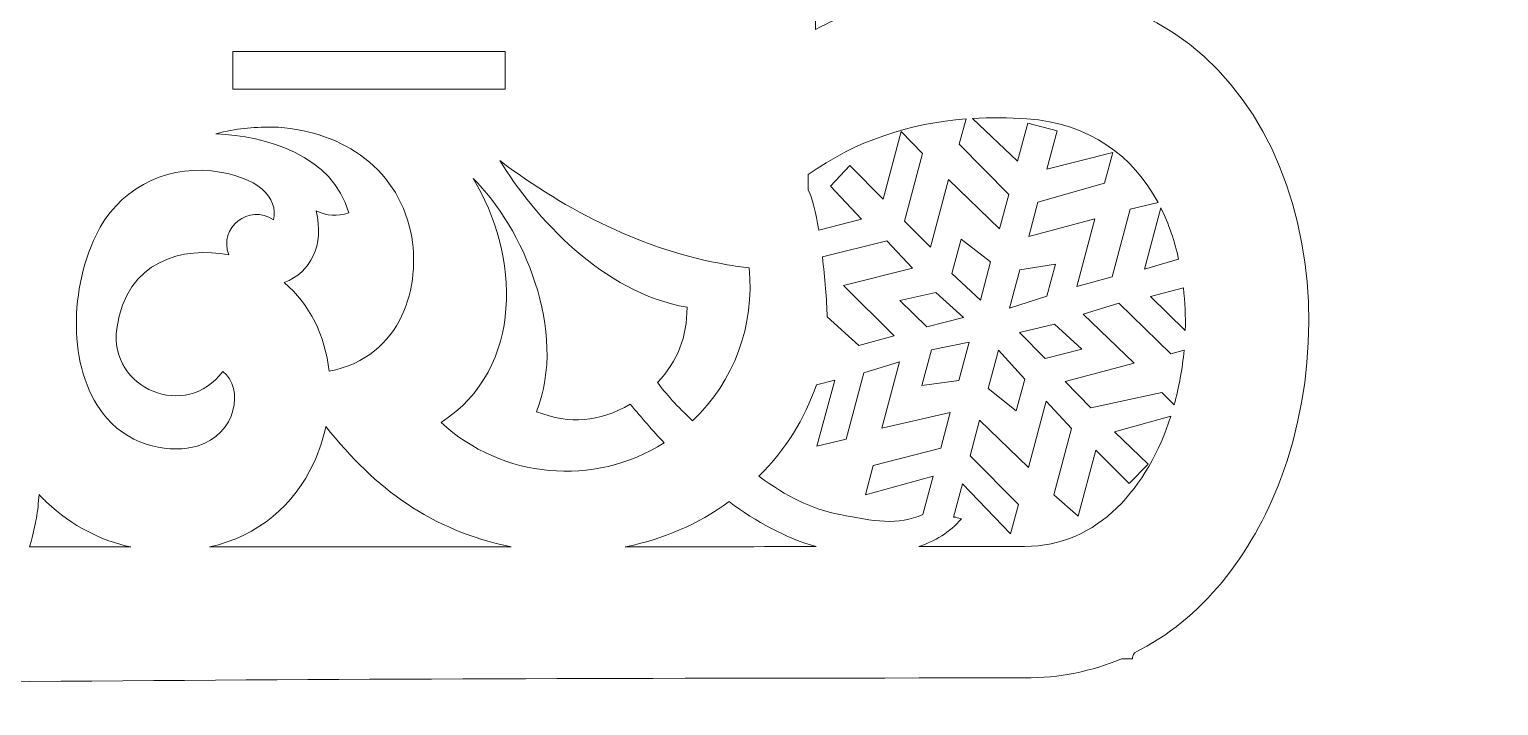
# Model space of a CAD drawing. Header units: centimetres. Extents: x -26.8 to 35.6, y -16.5 to 21.6.
# Drawn here: x 23.96 to 35.62, y 2.62 to 7.98 of the extents above; entities that cross this region are included whole.
import ezdxf

# ---------------------------------------------------------------- set-up
doc = ezdxf.new("R2010")
doc.units = ezdxf.units.CM
doc.header["$MEASUREMENT"] = 0
doc.layers.add('layer 1', color=7, linetype='Continuous')

msp = doc.modelspace()

# ---------------------------------------------------------------- linework, layer by layer
at = {"layer": 'layer 1', "color": 142, "lineweight": 9}
for points, knots in [([(5.82436, 14.31956), (5.82436, 14.31956), (5.82436, 13.88769), (5.82436, 13.88769), (5.82436, 13.88769), (5.13313, 13.22978), (4.73236, 12.57022), (4.5652, 11.86502), (4.5652, 11.86502), (4.33256, 10.88351), (4.56167, 9.87197), (5.09755, 8.69854), (5.09755, 8.69854), (5.15764, 8.56697), (5.20183, 8.44521), (5.23207, 8.33299), (5.23207, 8.33299), (5.23207, 8.33299), (5.0782, 8.13254), (5.0782, 8.13254), (5.0782, 8.13254), (5.0782, 8.13254), (4.90085, 8.10596), (4.90085, 8.10596), (4.90085, 8.10596), (4.90085, 8.10596), (5.06419, 8.32686), (5.06419, 8.32686), (5.06419, 8.32686), (5.06419, 8.32686), (4.99344, 8.38381), (4.99344, 8.38381), (4.99344, 8.38381), (4.99344, 8.38381), (4.77315, 8.09216), (4.77315, 8.09216), (4.77315, 8.09216), (4.74526, 8.15931), (4.73385, 8.1992), (4.64648, 8.25539), (4.64648, 8.25539), (4.64648, 8.25539), (4.98118, 8.39441), (4.98118, 8.39441), (4.98118, 8.39441), (4.98118, 8.39441), (4.94782, 8.47475), (4.94782, 8.47475), (4.94782, 8.47475), (4.94782, 8.47475), (4.6954, 8.37383), (4.6954, 8.37383), (4.6954, 8.37383), (4.6954, 8.37383), (4.76584, 8.54436), (4.76584, 8.54436), (4.76584, 8.54436), (4.76584, 8.54436), (5.02021, 8.65002), (5.02021, 8.65002), (5.02021, 8.65002), (5.02021, 8.65002), (4.98016, 8.72757), (4.98016, 8.72757), (4.98016, 8.72757), (4.98016, 8.72757), (4.81476, 8.66279), (4.81476, 8.66279), (4.81476, 8.66279), (4.81476, 8.66279), (4.86955, 8.79544), (4.86955, 8.79544), (4.86955, 8.79544), (4.86955, 8.79544), (4.78902, 8.8287), (4.78902, 8.8287), (4.78902, 8.8287), (4.78902, 8.8287), (4.73422, 8.69606), (4.73422, 8.69606), (4.73422, 8.69606), (4.73422, 8.69606), (4.66276, 8.85867), (4.66276, 8.85867), (4.66276, 8.85867), (4.66276, 8.85867), (4.57965, 8.832), (4.57965, 8.832), (4.57965, 8.832), (4.57965, 8.832), (4.68531, 8.57763), (4.68531, 8.57763), (4.68531, 8.57763), (4.68531, 8.57763), (4.61487, 8.40709), (4.61487, 8.40709), (4.61487, 8.40709), (4.61487, 8.40709), (4.50725, 8.65672), (4.50725, 8.65672), (4.50725, 8.65672), (4.50725, 8.65672), (4.42693, 8.62336), (4.42693, 8.62336), (4.42693, 8.62336), (4.42693, 8.62336), (4.56595, 8.28866), (4.56595, 8.28866), (4.56595, 8.28866), (4.56595, 8.28866), (4.54978, 8.28979), (4.54978, 8.28979), (4.54978, 8.28979), (4.48586, 8.3051), (4.42294, 8.29597), (4.36101, 8.26239), (4.36101, 8.26239), (4.36101, 8.26239), (4.40602, 8.62645), (4.40602, 8.62645), (4.40602, 8.62645), (4.40602, 8.62645), (4.3157, 8.63603), (4.3157, 8.63603), (4.3157, 8.63603), (4.3157, 8.63603), (4.28026, 8.36229), (4.28026, 8.36229), (4.28026, 8.36229), (4.28026, 8.36229), (4.16864, 8.50823), (4.16864, 8.50823), (4.16864, 8.50823), (4.16864, 8.50823), (4.20881, 8.78), (4.20881, 8.78), (4.20881, 8.78), (4.20881, 8.78), (4.12044, 8.79431), (4.12044, 8.79431), (4.12044, 8.79431), (4.12044, 8.79431), (4.0946, 8.61089), (4.0946, 8.61089), (4.0946, 8.61089), (4.0946, 8.61089), (4.00356, 8.72614), (4.00356, 8.72614), (4.00356, 8.72614), (4.00356, 8.72614), (3.93631, 8.67074), (3.93631, 8.67074), (3.93631, 8.67074), (3.93631, 8.67074), (4.0226, 8.55746), (4.0226, 8.55746), (4.0226, 8.55746), (4.0226, 8.55746), (3.83919, 8.58329), (3.83919, 8.58329), (3.83919, 8.58329), (3.83919, 8.58329), (3.83435, 8.49103), (3.83435, 8.49103), (3.83435, 8.49103), (3.83435, 8.49103), (4.09665, 8.45478), (4.09665, 8.45478), (4.09665, 8.45478), (4.09665, 8.45478), (4.21498, 8.31162), (4.21498, 8.31162), (4.21498, 8.31162), (4.21498, 8.31162), (3.9393, 8.34232), (3.9393, 8.34232), (3.9393, 8.34232), (3.9393, 8.34232), (3.93167, 8.25674), (3.93167, 8.25674), (3.93167, 8.25674), (3.93167, 8.25674), (4.28902, 8.20895), (4.28902, 8.20895), (4.28902, 8.20895), (4.27595, 8.17733), (4.24555, 8.17043), (4.23095, 8.12203), (4.23095, 8.12203), (4.23095, 8.12203), (4.21076, 8.01946), (4.21076, 8.01946), (4.21076, 8.01946), (4.21076, 8.01946), (3.92384, 8.23778), (3.92384, 8.23778), (3.92384, 8.23778), (3.92384, 8.23778), (3.8669, 8.16704), (3.8669, 8.16704), (3.8669, 8.16704), (3.8669, 8.16704), (4.08584, 7.99897), (4.08584, 7.99897), (4.08584, 7.99897), (4.08584, 7.99897), (3.89903, 7.97631), (3.89903, 7.97631), (3.89903, 7.97631), (3.89903, 7.97631), (3.68956, 8.14047), (3.68956, 8.14047), (3.68956, 8.14047), (3.68956, 8.14047), (3.62786, 8.07168), (3.62786, 8.07168), (3.62786, 8.07168), (3.62786, 8.07168), (3.7741, 7.95582), (3.7741, 7.95582), (3.7741, 7.95582), (3.7741, 7.95582), (3.63497, 7.9412), (3.63497, 7.9412), (3.63497, 7.9412), (3.63497, 7.9412), (3.64157, 7.84975), (3.64157, 7.84975), (3.64157, 7.84975), (3.64157, 7.84975), (3.78739, 7.86714), (3.78739, 7.86714), (3.78739, 7.86714), (3.78739, 7.86714), (3.67822, 7.7237), (3.67822, 7.7237), (3.67822, 7.7237), (3.67822, 7.7237), (3.75093, 7.67148), (3.75093, 7.67148), (3.75093, 7.67148), (3.75093, 7.67148), (3.9123, 7.88765), (3.9123, 7.88765), (3.9123, 7.88765), (3.9123, 7.88765), (4.09438, 7.91225), (4.09438, 7.91225), (4.09438, 7.91225), (4.09438, 7.91225), (3.92632, 7.69331), (3.92632, 7.69331), (3.92632, 7.69331), (3.92632, 7.69331), (3.99902, 7.6411), (3.99902, 7.6411), (3.99902, 7.6411), (3.99902, 7.6411), (4.22486, 7.91936), (4.22486, 7.91936), (4.22486, 7.91936), (4.24505, 7.85187), (4.28634, 7.79969), (4.34875, 7.76282), (4.34875, 7.76282), (4.34875, 7.76282), (4.01405, 7.6238), (4.01405, 7.6238), (4.01405, 7.6238), (4.01405, 7.6238), (4.04938, 7.54821), (4.04938, 7.54821), (4.04938, 7.54821), (4.04938, 7.54821), (4.30179, 7.64913), (4.30179, 7.64913), (4.30179, 7.64913), (4.30179, 7.64913), (4.23134, 7.47858), (4.23134, 7.47858), (4.23134, 7.47858), (4.23134, 7.47858), (3.97763, 7.3745), (3.97763, 7.3745), (3.97763, 7.3745), (3.97763, 7.3745), (4.01378, 7.29356), (4.01378, 7.29356), (4.01378, 7.29356), (3.94791, 7.32164), (3.88664, 7.35727), (3.83202, 7.40045), (3.83202, 7.40045), (3.64058, 7.55174), (3.53786, 7.83014), (3.64277, 8.24668), (3.64277, 8.24668), (3.85557, 9.09159), (3.59689, 9.93518), (3.02933, 10.55639), (3.02933, 10.55639), (2.51377, 11.12067), (1.72691, 11.5078), (0.95089, 11.40047), (0.95089, 11.40047), (-0.78963, 11.15975), (-1.51343, 9.7041), (-1.31086, 8.05599), (-1.31086, 8.05599), (-1.2751, 7.76505), (-1.21076, 7.46692), (-1.11919, 7.16749), (-1.11919, 7.16749), (-1.55272, 7.09121), (-1.95354, 6.82079), (-2.1128, 6.33701), (-2.1128, 6.33701), (-2.20124, 6.06653), (-2.16671, 5.69178), (-1.91977, 5.4475), (-1.91977, 5.4475), (-1.71544, 5.27281), (-1.46362, 5.25672), (-1.26615, 5.4475), (-1.26615, 5.4475), (-1.04669, 5.67416), (-1.22181, 6.06653), (-1.52695, 6.02801), (-1.52695, 6.02801), (-1.59499, 6.25871), (-1.44127, 6.37655), (-1.22382, 6.39768), (-1.22382, 6.39768), (-1.04047, 6.41326), (-0.81141, 6.28025), (-0.5665, 5.89886), (-0.5665, 5.89886), (-0.53441, 5.843), (-0.50143, 5.78811), (-0.46781, 5.73317), (-0.46781, 5.73317), (0.37262, 4.37589), (1.66028, 3.58021), (3.85907, 3.14219), (3.85907, 3.14219), (6.15333, 2.68514), (9.47817, 2.62076), (14.4249, 2.6948), (14.4249, 2.6948), (22.00594, 2.80827), (25.81171, 2.83987), (31.85826, 2.83987), (31.85826, 2.83987), (32.13789, 2.83987), (32.39395, 2.89393), (32.6251, 2.99144), (32.6251, 2.99144), (32.6251, 2.99144), (32.71276, 2.99125), (32.71276, 2.99125), (32.71276, 2.99125), (32.71276, 3.0032), (32.71818, 3.01925), (32.72842, 3.03879), (32.72842, 3.03879), (33.26618, 3.3044), (33.65869, 3.81195), (33.88721, 4.41379), (33.88721, 4.41379), (34.47818, 5.97018), (33.9281, 8.17564), (31.93615, 8.31119), (31.93615, 8.31119), (31.06125, 8.37071), (30.62312, 8.19698), (30.19936, 7.98092), (30.19936, 7.98092), (30.19936, 7.98092), (30.19936, 11.96709), (30.19936, 11.96709), (30.19936, 11.96709), (31.3102, 11.93309), (32.54254, 12.74022), (32.9737, 13.65288), (32.9737, 13.65288), (33.40127, 14.55799), (33.34499, 15.78688), (33.07351, 16.75729), (33.07351, 16.75729), (33.19216, 16.71983), (33.31665, 16.69967), (33.44329, 16.69537), (33.44329, 16.69537), (34.19335, 16.63958), (34.80886, 17.09899), (35.1259, 17.72434), (35.1259, 17.72434), (35.61753, 18.69401), (35.22183, 20.11361), (34.46296, 20.80239), (34.46296, 20.80239), (34.4241, 20.83682), (34.38475, 20.86844), (34.34477, 20.89817), (34.34477, 20.89817), (34.21442, 21.00731), (34.07203, 21.10247), (33.92029, 21.17615), (33.92029, 21.17615), (33.15637, 21.55262), (32.12421, 21.48962), (31.3093, 20.99606), (31.3093, 20.99606), (30.49458, 20.5028), (29.8993, 19.57763), (29.56012, 18.71745), (29.56012, 18.71745), (29.22151, 17.85832), (29.14333, 17.06148), (28.96252, 16.43978), (28.96252, 16.43978), (28.78101, 15.81673), (28.50193, 15.37011), (28.17905, 15.12515), (28.17905, 15.12515), (27.90915, 14.91531), (27.61159, 14.85185), (27.39183, 15.00936), (27.39183, 15.00936), (27.39183, 15.00936), (27.39189, 15.00947), (27.39189, 15.00947), (27.39189, 15.00947), (27.62199, 15.44092), (27.32778, 15.73067), (27.03606, 15.70124), (27.03606, 15.70124), (25.91515, 15.81788), (24.24345, 12.70521), (23.13857, 12.04954), (23.13857, 12.04954), (22.0245, 11.38841), (21.5716, 11.31984), (20.50174, 11.84222), (20.50174, 11.84222), (21.02758, 11.70882), (21.81121, 11.79207), (21.98074, 12.37049), (21.98074, 12.37049), (21.842, 12.41318), (21.70915, 12.42679), (21.56486, 12.41318), (21.56486, 12.41318), (21.82381, 12.67277), (21.93057, 13.04322), (21.79978, 13.37098), (21.79978, 13.37098), (21.70578, 13.60652), (21.58004, 13.65959), (21.4238, 13.71381), (21.4238, 13.71381), (20.85997, 13.90945), (20.67799, 13.05509), (21.28068, 13.04682), (21.28068, 13.04682), (21.29446, 12.82056), (21.13168, 12.62687), (20.88419, 12.5132), (20.88419, 12.5132), (20.5921, 12.37475), (20.18562, 12.35074), (19.70317, 12.47054), (19.70317, 12.47054), (19.22193, 12.59032), (18.66762, 12.85712), (17.96642, 12.95717), (17.96642, 12.95717), (17.35374, 13.04447), (16.62924, 13.00802), (16.01925, 12.73143), (16.01925, 12.73143), (16.01925, 12.73143), (16.01897, 12.73134), (16.01897, 12.73134), (16.01897, 12.73134), (15.40763, 12.53307), (14.13523, 11.8687), (13.26437, 12.0426), (13.26437, 12.0426), (12.23139, 12.25121), (11.00856, 12.95757), (10.34749, 14.38613), (10.34749, 14.38613), (10.76591, 13.80586), (11.60323, 13.21978), (12.20914, 13.64668), (12.20914, 13.64668), (12.10444, 13.80718), (11.98349, 13.93392), (11.83062, 14.04354), (11.83062, 14.04354), (12.28323, 14.07917), (12.66954, 14.3541), (12.78871, 14.78948), (12.78871, 14.78948), (12.87436, 15.10239), (12.79036, 15.26207), (12.6771, 15.44886), (12.6771, 15.44886), (12.26835, 16.123), (11.44096, 15.43411), (12.03013, 14.91194), (12.03013, 14.91194), (11.87226, 14.67664), (11.56462, 14.62409), (11.23394, 14.72288), (11.23394, 14.72288), (10.84041, 14.8352), (10.4206, 15.15814), (10.03476, 15.68796), (10.03476, 15.68796), (9.65008, 16.21673), (9.30466, 16.95308), (8.68771, 17.64995), (8.68771, 17.64995), (8.06986, 18.3476), (7.18372, 19.01), (6.23307, 19.1734), (6.23307, 19.1734), (5.28213, 19.337), (4.26832, 19.0037), (3.66148, 18.35021), (3.66148, 18.35021), (3.07911, 17.73014), (2.77163, 16.95671), (3.0361, 15.74415), (3.0361, 15.74415), (3.30057, 14.53158), (4.25179, 13.70413), (5.63974, 14.22388), (5.63974, 14.22388), (5.70358, 14.25171), (5.76532, 14.28361), (5.82436, 14.31956)], [0, 0, 0, 0, 0.00729927, 0.00729927, 0.00729927, 0.00729927, 0.01459854, 0.01459854, 0.01459854, 0.01459854, 0.02189781, 0.02189781, 0.02189781, 0.02189781, 0.02919708, 0.02919708, 0.02919708, 0.02919708, 0.03649635, 0.03649635, 0.03649635, 0.03649635, 0.04379562, 0.04379562, 0.04379562, 0.04379562, 0.05109489, 0.05109489, 0.05109489, 0.05109489, 0.05839416, 0.05839416, 0.05839416, 0.05839416, 0.06569343, 0.06569343, 0.06569343, 0.06569343, 0.0729927, 0.0729927, 0.0729927, 0.0729927, 0.08029197, 0.08029197, 0.08029197, 0.08029197, 0.08759124, 0.08759124, 0.08759124, 0.08759124, 0.09489051, 0.09489051, 0.09489051, 0.09489051, 0.10218978, 0.10218978, 0.10218978, 0.10218978, 0.10948905, 0.10948905, 0.10948905, 0.10948905, 0.11678832, 0.11678832, 0.11678832, 0.11678832, 0.12408759, 0.12408759, 0.12408759, 0.12408759, 0.13138686, 0.13138686, 0.13138686, 0.13138686, 0.13868613, 0.13868613, 0.13868613, 0.13868613, 0.1459854, 0.1459854, 0.1459854, 0.1459854, 0.15328467, 0.15328467, 0.15328467, 0.15328467, 0.16058394, 0.16058394, 0.16058394, 0.16058394, 0.16788321, 0.16788321, 0.16788321, 0.16788321, 0.17518248, 0.17518248, 0.17518248, 0.17518248, 0.18248175, 0.18248175, 0.18248175, 0.18248175, 0.18978102, 0.18978102, 0.18978102, 0.18978102, 0.19708029, 0.19708029, 0.19708029, 0.19708029, 0.20437956, 0.20437956, 0.20437956, 0.20437956, 0.21167883, 0.21167883, 0.21167883, 0.21167883, 0.2189781, 0.2189781, 0.2189781, 0.2189781, 0.22627737, 0.22627737, 0.22627737, 0.22627737, 0.23357664, 0.23357664, 0.23357664, 0.23357664, 0.24087591, 0.24087591, 0.24087591, 0.24087591, 0.24817518, 0.24817518, 0.24817518, 0.24817518, 0.25547445, 0.25547445, 0.25547445, 0.25547445, 0.26277372, 0.26277372, 0.26277372, 0.26277372, 0.27007299, 0.27007299, 0.27007299, 0.27007299, 0.27737226, 0.27737226, 0.27737226, 0.27737226, 0.28467153, 0.28467153, 0.28467153, 0.28467153, 0.2919708, 0.2919708, 0.2919708, 0.2919708, 0.29927007, 0.29927007, 0.29927007, 0.29927007, 0.30656934, 0.30656934, 0.30656934, 0.30656934, 0.31386861, 0.31386861, 0.31386861, 0.31386861, 0.32116788, 0.32116788, 0.32116788, 0.32116788, 0.32846715, 0.32846715, 0.32846715, 0.32846715, 0.33576642, 0.33576642, 0.33576642, 0.33576642, 0.34306569, 0.34306569, 0.34306569, 0.34306569, 0.35036496, 0.35036496, 0.35036496, 0.35036496, 0.35766423, 0.35766423, 0.35766423, 0.35766423, 0.3649635, 0.3649635, 0.3649635, 0.3649635, 0.37226277, 0.37226277, 0.37226277, 0.37226277, 0.37956204, 0.37956204, 0.37956204, 0.37956204, 0.38686131, 0.38686131, 0.38686131, 0.38686131, 0.39416058, 0.39416058, 0.39416058, 0.39416058, 0.40145985, 0.40145985, 0.40145985, 0.40145985, 0.40875912, 0.40875912, 0.40875912, 0.40875912, 0.41605839, 0.41605839, 0.41605839, 0.41605839, 0.42335766, 0.42335766, 0.42335766, 0.42335766, 0.43065693, 0.43065693, 0.43065693, 0.43065693, 0.4379562, 0.4379562, 0.4379562, 0.4379562, 0.44525547, 0.44525547, 0.44525547, 0.44525547, 0.45255474, 0.45255474, 0.45255474, 0.45255474, 0.45985401, 0.45985401, 0.45985401, 0.45985401, 0.46715328, 0.46715328, 0.46715328, 0.46715328, 0.47445255, 0.47445255, 0.47445255, 0.47445255, 0.48175182, 0.48175182, 0.48175182, 0.48175182, 0.48905109, 0.48905109, 0.48905109, 0.48905109, 0.49635036, 0.49635036, 0.49635036, 0.49635036, 0.50364964, 0.50364964, 0.50364964, 0.50364964, 0.51094891, 0.51094891, 0.51094891, 0.51094891, 0.51824818, 0.51824818, 0.51824818, 0.51824818, 0.52554745, 0.52554745, 0.52554745, 0.52554745, 0.53284672, 0.53284672, 0.53284672, 0.53284672, 0.54014599, 0.54014599, 0.54014599, 0.54014599, 0.54744526, 0.54744526, 0.54744526, 0.54744526, 0.55474453, 0.55474453, 0.55474453, 0.55474453, 0.5620438, 0.5620438, 0.5620438, 0.5620438, 0.56934307, 0.56934307, 0.56934307, 0.56934307, 0.57664234, 0.57664234, 0.57664234, 0.57664234, 0.58394161, 0.58394161, 0.58394161, 0.58394161, 0.59124088, 0.59124088, 0.59124088, 0.59124088, 0.59854015, 0.59854015, 0.59854015, 0.59854015, 0.60583942, 0.60583942, 0.60583942, 0.60583942, 0.61313869, 0.61313869, 0.61313869, 0.61313869, 0.62043796, 0.62043796, 0.62043796, 0.62043796, 0.62773723, 0.62773723, 0.62773723, 0.62773723, 0.6350365, 0.6350365, 0.6350365, 0.6350365, 0.64233577, 0.64233577, 0.64233577, 0.64233577, 0.64963504, 0.64963504, 0.64963504, 0.64963504, 0.65693431, 0.65693431, 0.65693431, 0.65693431, 0.66423358, 0.66423358, 0.66423358, 0.66423358, 0.67153285, 0.67153285, 0.67153285, 0.67153285, 0.67883212, 0.67883212, 0.67883212, 0.67883212, 0.68613139, 0.68613139, 0.68613139, 0.68613139, 0.69343066, 0.69343066, 0.69343066, 0.69343066, 0.70072993, 0.70072993, 0.70072993, 0.70072993, 0.7080292, 0.7080292, 0.7080292, 0.7080292, 0.71532847, 0.71532847, 0.71532847, 0.71532847, 0.72262774, 0.72262774, 0.72262774, 0.72262774, 0.72992701, 0.72992701, 0.72992701, 0.72992701, 0.73722628, 0.73722628, 0.73722628, 0.73722628, 0.74452555, 0.74452555, 0.74452555, 0.74452555, 0.75182482, 0.75182482, 0.75182482, 0.75182482, 0.75912409, 0.75912409, 0.75912409, 0.75912409, 0.76642336, 0.76642336, 0.76642336, 0.76642336, 0.77372263, 0.77372263, 0.77372263, 0.77372263, 0.7810219, 0.7810219, 0.7810219, 0.7810219, 0.78832117, 0.78832117, 0.78832117, 0.78832117, 0.79562044, 0.79562044, 0.79562044, 0.79562044, 0.80291971, 0.80291971, 0.80291971, 0.80291971, 0.81021898, 0.81021898, 0.81021898, 0.81021898, 0.81751825, 0.81751825, 0.81751825, 0.81751825, 0.82481752, 0.82481752, 0.82481752, 0.82481752, 0.83211679, 0.83211679, 0.83211679, 0.83211679, 0.83941606, 0.83941606, 0.83941606, 0.83941606, 0.84671533, 0.84671533, 0.84671533, 0.84671533, 0.8540146, 0.8540146, 0.8540146, 0.8540146, 0.86131387, 0.86131387, 0.86131387, 0.86131387, 0.86861314, 0.86861314, 0.86861314, 0.86861314, 0.87591241, 0.87591241, 0.87591241, 0.87591241, 0.88321168, 0.88321168, 0.88321168, 0.88321168, 0.89051095, 0.89051095, 0.89051095, 0.89051095, 0.89781022, 0.89781022, 0.89781022, 0.89781022, 0.90510949, 0.90510949, 0.90510949, 0.90510949, 0.91240876, 0.91240876, 0.91240876, 0.91240876, 0.91970803, 0.91970803, 0.91970803, 0.91970803, 0.9270073, 0.9270073, 0.9270073, 0.9270073, 0.93430657, 0.93430657, 0.93430657, 0.93430657, 0.94160584, 0.94160584, 0.94160584, 0.94160584, 0.94890511, 0.94890511, 0.94890511, 0.94890511, 0.95620438, 0.95620438, 0.95620438, 0.95620438, 0.96350365, 0.96350365, 0.96350365, 0.96350365, 0.97080292, 0.97080292, 0.97080292, 0.97080292, 0.97810219, 0.97810219, 0.97810219, 0.97810219, 0.98540146, 0.98540146, 0.98540146, 0.98540146, 1, 1, 1, 1]), ([(27.738, 7.80713), (27.738, 7.80713), (27.47332, 7.80713), (27.47332, 7.80713), (27.47332, 7.80713), (27.47332, 7.80713), (25.57663, 7.80713), (25.57663, 7.80713), (25.57663, 7.80713), (25.57663, 7.80713), (25.57663, 7.50713), (25.57663, 7.50713), (25.57663, 7.50713), (25.57663, 7.50713), (27.738, 7.50713), (27.738, 7.50713), (27.738, 7.50713), (27.738, 7.50713), (27.738, 7.80713), (27.738, 7.80713)], [0, 0, 0, 0, 0.16666667, 0.16666667, 0.16666667, 0.16666667, 0.33333333, 0.33333333, 0.33333333, 0.33333333, 0.5, 0.5, 0.5, 0.5, 0.66666667, 0.66666667, 0.66666667, 0.66666667, 1, 1, 1, 1]), ([(30.14238, 6.70811), (30.14238, 6.70811), (30.14238, 6.8303), (30.14238, 6.8303), (30.14238, 6.8303), (30.51188, 7.0966), (30.9503, 7.2386), (31.39373, 7.27234), (31.39373, 7.27234), (31.39373, 7.27234), (31.33975, 7.07087), (31.33975, 7.07087), (31.33975, 7.07087), (31.33975, 7.07087), (31.73149, 6.67347), (31.73149, 6.67347), (31.73149, 6.67347), (31.73149, 6.67347), (31.65839, 6.40063), (31.65839, 6.40063), (31.65839, 6.40063), (31.65839, 6.40063), (31.25383, 6.79062), (31.25383, 6.79062), (31.25383, 6.79062), (31.25383, 6.79062), (31.11033, 6.25502), (31.11033, 6.25502), (31.11033, 6.25502), (31.11033, 6.25502), (30.9057, 6.46148), (30.9057, 6.46148), (30.9057, 6.46148), (30.9057, 6.46148), (31.0492, 6.99708), (31.0492, 6.99708), (31.0492, 6.99708), (31.0492, 6.99708), (30.87958, 7.1725), (30.87958, 7.1725), (30.87958, 7.1725), (30.87958, 7.1725), (30.73608, 6.6369), (30.73608, 6.6369), (30.73608, 6.6369), (30.73608, 6.6369), (30.47153, 6.90274), (30.47153, 6.90274), (30.47153, 6.90274), (30.47153, 6.90274), (30.31903, 6.73781), (30.31903, 6.73781), (30.31903, 6.73781), (30.31903, 6.73781), (30.56336, 6.47738), (30.56336, 6.47738), (30.56336, 6.47738), (30.56336, 6.47738), (30.22477, 6.38996), (30.22477, 6.38996), (30.22477, 6.38996), (30.20152, 6.53211), (30.17354, 6.65042), (30.14238, 6.70811)], [0, 0, 0, 0, 0.05882353, 0.05882353, 0.05882353, 0.05882353, 0.11764706, 0.11764706, 0.11764706, 0.11764706, 0.17647059, 0.17647059, 0.17647059, 0.17647059, 0.23529412, 0.23529412, 0.23529412, 0.23529412, 0.29411765, 0.29411765, 0.29411765, 0.29411765, 0.35294118, 0.35294118, 0.35294118, 0.35294118, 0.41176471, 0.41176471, 0.41176471, 0.41176471, 0.47058824, 0.47058824, 0.47058824, 0.47058824, 0.52941176, 0.52941176, 0.52941176, 0.52941176, 0.58823529, 0.58823529, 0.58823529, 0.58823529, 0.64705882, 0.64705882, 0.64705882, 0.64705882, 0.70588235, 0.70588235, 0.70588235, 0.70588235, 0.76470588, 0.76470588, 0.76470588, 0.76470588, 0.82352941, 0.82352941, 0.82352941, 0.82352941, 0.88235294, 0.88235294, 0.88235294, 0.88235294, 1, 1, 1, 1]), ([(32.11556, 7.1771), (32.11556, 7.1771), (32.03434, 6.87394), (32.03434, 6.87394), (32.03434, 6.87394), (32.03434, 6.87394), (32.55678, 7.00475), (32.55678, 7.00475), (32.55678, 7.00475), (32.55678, 7.00475), (32.49179, 6.76221), (32.49179, 6.76221), (32.49179, 6.76221), (32.49179, 6.76221), (31.96393, 6.61118), (31.96393, 6.61118), (31.96393, 6.61118), (31.96393, 6.61118), (31.89083, 6.33836), (31.89083, 6.33836), (31.89083, 6.33836), (31.89083, 6.33836), (32.41599, 6.47924), (32.41599, 6.47924), (32.41599, 6.47924), (32.41599, 6.47924), (32.27248, 5.94365), (32.27248, 5.94365), (32.27248, 5.94365), (32.27248, 5.94365), (32.55292, 6.02015), (32.55292, 6.02015), (32.55292, 6.02015), (32.55292, 6.02015), (32.69642, 6.55574), (32.69642, 6.55574), (32.69642, 6.55574), (32.69642, 6.55574), (32.91634, 6.60899), (32.91634, 6.60899), (32.91634, 6.60899), (32.71951, 6.97354), (32.37814, 7.23854), (31.87472, 7.27279), (31.87472, 7.27279), (31.73368, 7.28238), (31.58954, 7.28432), (31.44439, 7.27575), (31.44439, 7.27575), (31.44439, 7.27575), (31.8019, 6.93621), (31.8019, 6.93621), (31.8019, 6.93621), (31.8019, 6.93621), (31.88312, 7.23939), (31.88312, 7.23939), (31.88312, 7.23939), (31.88312, 7.23939), (32.11556, 7.1771), (32.11556, 7.1771)], [0, 0, 0, 0, 0.0625, 0.0625, 0.0625, 0.0625, 0.125, 0.125, 0.125, 0.125, 0.1875, 0.1875, 0.1875, 0.1875, 0.25, 0.25, 0.25, 0.25, 0.3125, 0.3125, 0.3125, 0.3125, 0.375, 0.375, 0.375, 0.375, 0.4375, 0.4375, 0.4375, 0.4375, 0.5, 0.5, 0.5, 0.5, 0.5625, 0.5625, 0.5625, 0.5625, 0.625, 0.625, 0.625, 0.625, 0.6875, 0.6875, 0.6875, 0.6875, 0.75, 0.75, 0.75, 0.75, 0.8125, 0.8125, 0.8125, 0.8125, 0.875, 0.875, 0.875, 0.875, 1, 1, 1, 1]), ([(25.89172, 7.20713), (25.72699, 7.20713), (25.6087, 7.19753), (25.4432, 7.15316), (25.4432, 7.15316), (25.83844, 7.14002), (26.37247, 6.98313), (26.49733, 6.52711), (26.49733, 6.52711), (26.40471, 6.49595), (26.32707, 6.50213), (26.23833, 6.5423), (26.23833, 6.5423), (26.30384, 6.26844), (26.19808, 6.05616), (25.98549, 5.97474), (25.98549, 5.97474), (26.18926, 5.79945), (26.30828, 5.55934), (26.34125, 5.27115), (26.34125, 5.27115), (26.9256, 5.38503), (27.07573, 5.95364), (26.98904, 6.37433), (26.98904, 6.37433), (26.87884, 6.9042), (26.39944, 7.1936), (25.89172, 7.20713)], [0, 0, 0, 0, 0.125, 0.125, 0.125, 0.125, 0.25, 0.25, 0.25, 0.25, 0.375, 0.375, 0.375, 0.375, 0.5, 0.5, 0.5, 0.5, 0.625, 0.625, 0.625, 0.625, 0.75, 0.75, 0.75, 0.75, 1, 1, 1, 1]), ([(24.49306, 6.35116), (24.65728, 6.69949), (25.02557, 6.90242), (25.40812, 6.85919), (25.40812, 6.85919), (25.77781, 6.81901), (25.94423, 6.64304), (25.89985, 6.47094), (25.89985, 6.47094), (25.71022, 6.60466), (25.4605, 6.40937), (25.54614, 6.19296), (25.54614, 6.19296), (25.18597, 6.26201), (24.73273, 6.15577), (24.65714, 5.60942), (24.65714, 5.60942), (24.59187, 5.12842), (25.21153, 4.87877), (25.49764, 5.26908), (25.49764, 5.26908), (25.67059, 5.14141), (25.60801, 4.76906), (25.29615, 4.67861), (25.29615, 4.67861), (25.09675, 4.62011), (24.77916, 4.66828), (24.57871, 4.89887), (24.57871, 4.89887), (24.2749, 5.24489), (24.26891, 5.88171), (24.49306, 6.35116)], [0, 0, 0, 0, 0.11111111, 0.11111111, 0.11111111, 0.11111111, 0.22222222, 0.22222222, 0.22222222, 0.22222222, 0.33333333, 0.33333333, 0.33333333, 0.33333333, 0.44444444, 0.44444444, 0.44444444, 0.44444444, 0.55555556, 0.55555556, 0.55555556, 0.55555556, 0.66666667, 0.66666667, 0.66666667, 0.66666667, 0.77777778, 0.77777778, 0.77777778, 0.77777778, 1, 1, 1, 1]), ([(29.49881, 6.11569), (29.49881, 6.11569), (29.49874, 6.1157), (29.49874, 6.1157), (29.49874, 6.1157), (28.83766, 6.22962), (28.23043, 6.53927), (27.69568, 6.94088), (27.69568, 6.94088), (27.96861, 6.49595), (28.51401, 5.89023), (29.18012, 5.77945), (29.18012, 5.77945), (29.18012, 5.53781), (29.10942, 5.35977), (28.94717, 5.18278), (28.94717, 5.18278), (29.00572, 5.09726), (29.10659, 4.98956), (29.22448, 4.87877), (29.22448, 4.87877), (29.55289, 5.18972), (29.71929, 5.63854), (29.67289, 6.09042), (29.67289, 6.09042), (29.61446, 6.09731), (29.55643, 6.10577), (29.49881, 6.11569)], [0, 0, 0, 0, 0.125, 0.125, 0.125, 0.125, 0.25, 0.25, 0.25, 0.25, 0.375, 0.375, 0.375, 0.375, 0.5, 0.5, 0.5, 0.5, 0.625, 0.625, 0.625, 0.625, 0.75, 0.75, 0.75, 0.75, 1, 1, 1, 1]), ([(27.22897, 4.86564), (27.89818, 5.29433), (27.84969, 6.203), (27.48311, 6.79995), (27.48311, 6.79995), (27.87703, 6.41349), (28.23873, 5.59215), (27.98592, 4.95014), (27.98592, 4.95014), (28.26091, 4.84863), (28.47556, 4.86564), (28.73045, 5.01068), (28.73045, 5.01068), (28.82127, 4.89887), (28.91105, 4.79814), (28.99953, 4.70357), (28.99953, 4.70357), (28.44021, 4.3514), (27.71476, 4.4189), (27.22897, 4.86564)], [0, 0, 0, 0, 0.16666667, 0.16666667, 0.16666667, 0.16666667, 0.33333333, 0.33333333, 0.33333333, 0.33333333, 0.5, 0.5, 0.5, 0.5, 0.66666667, 0.66666667, 0.66666667, 0.66666667, 1, 1, 1, 1]), ([(32.93787, 6.56756), (32.93787, 6.56756), (32.80774, 6.08185), (32.80774, 6.08185), (32.80774, 6.08185), (32.80774, 6.08185), (33.07953, 6.15961), (33.07953, 6.15961), (33.07953, 6.15961), (33.04806, 6.30058), (33.00258, 6.43822), (32.93787, 6.56756)], [0, 0, 0, 0, 0.25, 0.25, 0.25, 0.25, 0.5, 0.5, 0.5, 0.5, 1, 1, 1, 1]), ([(30.29286, 5.70165), (30.29286, 5.70165), (30.544, 5.47529), (30.544, 5.47529), (30.544, 5.47529), (30.544, 5.47529), (30.82443, 5.55179), (30.82443, 5.55179), (30.82443, 5.55179), (30.82443, 5.55179), (30.42257, 5.95189), (30.42257, 5.95189), (30.42257, 5.95189), (30.42257, 5.95189), (30.96793, 6.08738), (30.96793, 6.08738), (30.96793, 6.08738), (30.96793, 6.08738), (30.76601, 6.30395), (30.76601, 6.30395), (30.76601, 6.30395), (30.76601, 6.30395), (30.25425, 6.17771), (30.25425, 6.17771), (30.25425, 6.17771), (30.27386, 6.01168), (30.28735, 5.83835), (30.29286, 5.70165)], [0, 0, 0, 0, 0.125, 0.125, 0.125, 0.125, 0.25, 0.25, 0.25, 0.25, 0.375, 0.375, 0.375, 0.375, 0.5, 0.5, 0.5, 0.5, 0.625, 0.625, 0.625, 0.625, 0.75, 0.75, 0.75, 0.75, 1, 1, 1, 1]), ([(31.35504, 6.31944), (31.35504, 6.31944), (31.28194, 6.04658), (31.28194, 6.04658), (31.28194, 6.04658), (31.28194, 6.04658), (31.50677, 5.8347), (31.50677, 5.8347), (31.50677, 5.8347), (31.50677, 5.8347), (31.588, 6.13786), (31.588, 6.13786), (31.588, 6.13786), (31.588, 6.13786), (31.35504, 6.31944), (31.35504, 6.31944)], [0, 0, 0, 0, 0.2, 0.2, 0.2, 0.2, 0.4, 0.4, 0.4, 0.4, 0.6, 0.6, 0.6, 0.6, 1, 1, 1, 1]), ([(31.82044, 6.07559), (31.82044, 6.07559), (31.7392, 5.77243), (31.7392, 5.77243), (31.7392, 5.77243), (31.7392, 5.77243), (32.03515, 5.86642), (32.03515, 5.86642), (32.03515, 5.86642), (32.03515, 5.86642), (32.10285, 6.11908), (32.10285, 6.11908), (32.10285, 6.11908), (32.10285, 6.11908), (31.82044, 6.07559), (31.82044, 6.07559)], [0, 0, 0, 0, 0.2, 0.2, 0.2, 0.2, 0.4, 0.4, 0.4, 0.4, 0.6, 0.6, 0.6, 0.6, 1, 1, 1, 1]), ([(30.86722, 5.83277), (30.86722, 5.83277), (31.08196, 5.62358), (31.08196, 5.62358), (31.08196, 5.62358), (31.08196, 5.62358), (31.3725, 5.69739), (31.3725, 5.69739), (31.3725, 5.69739), (31.3725, 5.69739), (31.15506, 5.89645), (31.15506, 5.89645), (31.15506, 5.89645), (31.15506, 5.89645), (30.86722, 5.83277), (30.86722, 5.83277)], [0, 0, 0, 0, 0.2, 0.2, 0.2, 0.2, 0.4, 0.4, 0.4, 0.4, 0.6, 0.6, 0.6, 0.6, 1, 1, 1, 1]), ([(33.11756, 5.93318), (33.11756, 5.93318), (32.85734, 5.86277), (32.85734, 5.86277), (32.85734, 5.86277), (32.85734, 5.86277), (33.13197, 5.59313), (33.13197, 5.59313), (33.13197, 5.59313), (33.13519, 5.70699), (33.13049, 5.82095), (33.11756, 5.93318)], [0, 0, 0, 0, 0.25, 0.25, 0.25, 0.25, 0.5, 0.5, 0.5, 0.5, 1, 1, 1, 1]), ([(33.12274, 5.43854), (33.12274, 5.43854), (33.0172, 5.40835), (33.0172, 5.40835), (33.0172, 5.40835), (33.0172, 5.40835), (32.60524, 5.81117), (32.60524, 5.81117), (32.60524, 5.81117), (32.60524, 5.81117), (32.32209, 5.72456), (32.32209, 5.72456), (32.32209, 5.72456), (32.32209, 5.72456), (32.72665, 5.33457), (32.72665, 5.33457), (32.72665, 5.33457), (32.72665, 5.33457), (32.17858, 5.18897), (32.17858, 5.18897), (32.17858, 5.18897), (32.17858, 5.18897), (32.38321, 4.98251), (32.38321, 4.98251), (32.38321, 4.98251), (32.38321, 4.98251), (32.94607, 5.10248), (32.94607, 5.10248), (32.94607, 5.10248), (32.94607, 5.10248), (33.04394, 5.00438), (33.04394, 5.00438), (33.04394, 5.00438), (33.0828, 5.14484), (33.10933, 5.29091), (33.12274, 5.43854)], [0, 0, 0, 0, 0.1, 0.1, 0.1, 0.1, 0.2, 0.2, 0.2, 0.2, 0.3, 0.3, 0.3, 0.3, 0.4, 0.4, 0.4, 0.4, 0.5, 0.5, 0.5, 0.5, 0.6, 0.6, 0.6, 0.6, 0.7, 0.7, 0.7, 0.7, 0.8, 0.8, 0.8, 0.8, 1, 1, 1, 1]), ([(31.81715, 5.57825), (31.81715, 5.57825), (32.02177, 5.37178), (32.02177, 5.37178), (32.02177, 5.37178), (32.02177, 5.37178), (32.31232, 5.44557), (32.31232, 5.44557), (32.31232, 5.44557), (32.31232, 5.44557), (32.09489, 5.64464), (32.09489, 5.64464), (32.09489, 5.64464), (32.09489, 5.64464), (31.81715, 5.57825), (31.81715, 5.57825)], [0, 0, 0, 0, 0.2, 0.2, 0.2, 0.2, 0.4, 0.4, 0.4, 0.4, 0.6, 0.6, 0.6, 0.6, 1, 1, 1, 1]), ([(31.04366, 5.15729), (31.04366, 5.15729), (31.33619, 5.19804), (31.33619, 5.19804), (31.33619, 5.19804), (31.33619, 5.19804), (31.41742, 5.50121), (31.41742, 5.50121), (31.41742, 5.50121), (31.41742, 5.50121), (31.11948, 5.44025), (31.11948, 5.44025), (31.11948, 5.44025), (31.11948, 5.44025), (31.04366, 5.15729), (31.04366, 5.15729)], [0, 0, 0, 0, 0.2, 0.2, 0.2, 0.2, 0.4, 0.4, 0.4, 0.4, 0.6, 0.6, 0.6, 0.6, 1, 1, 1, 1]), ([(31.56862, 5.13577), (31.56862, 5.13577), (31.79148, 4.95693), (31.79148, 4.95693), (31.79148, 4.95693), (31.79148, 4.95693), (31.85918, 5.20956), (31.85918, 5.20956), (31.85918, 5.20956), (31.85918, 5.20956), (31.64985, 5.43893), (31.64985, 5.43893), (31.64985, 5.43893), (31.64985, 5.43893), (31.56862, 5.13577), (31.56862, 5.13577)], [0, 0, 0, 0, 0.2, 0.2, 0.2, 0.2, 0.4, 0.4, 0.4, 0.4, 0.6, 0.6, 0.6, 0.6, 1, 1, 1, 1]), ([(31.05181, 4.13667), (31.05181, 4.13667), (31.13313, 4.44014), (31.13313, 4.44014), (31.13313, 4.44014), (31.13313, 4.44014), (30.59516, 4.29183), (30.59516, 4.29183), (30.59516, 4.29183), (30.59516, 4.29183), (30.65743, 4.52425), (30.65743, 4.52425), (30.65743, 4.52425), (30.65743, 4.52425), (31.19268, 4.66246), (31.19268, 4.66246), (31.19268, 4.66246), (31.19268, 4.66246), (31.2685, 4.9454), (31.2685, 4.9454), (31.2685, 4.9454), (31.2685, 4.9454), (30.72586, 4.82003), (30.72586, 4.82003), (30.72586, 4.82003), (30.72586, 4.82003), (30.86664, 5.34551), (30.86664, 5.34551), (30.86664, 5.34551), (30.86664, 5.34551), (30.58351, 5.25891), (30.58351, 5.25891), (30.58351, 5.25891), (30.58351, 5.25891), (30.44269, 4.73342), (30.44269, 4.73342), (30.44269, 4.73342), (30.44269, 4.73342), (30.21081, 4.67642), (30.21081, 4.67642), (30.21081, 4.67642), (30.21081, 4.67642), (30.35159, 5.2019), (30.35159, 5.2019), (30.35159, 5.2019), (30.35159, 5.2019), (30.20677, 5.16482), (30.20677, 5.16482), (30.20677, 5.16482), (30.11077, 4.88927), (29.96735, 4.65635), (29.75054, 4.439), (29.75054, 4.439), (29.97523, 4.27592), (30.15659, 4.18135), (30.39446, 4.13498), (30.39446, 4.13498), (30.65881, 4.08321), (30.85094, 4.04447), (31.05181, 4.13667)], [0, 0, 0, 0, 0.0625, 0.0625, 0.0625, 0.0625, 0.125, 0.125, 0.125, 0.125, 0.1875, 0.1875, 0.1875, 0.1875, 0.25, 0.25, 0.25, 0.25, 0.3125, 0.3125, 0.3125, 0.3125, 0.375, 0.375, 0.375, 0.375, 0.4375, 0.4375, 0.4375, 0.4375, 0.5, 0.5, 0.5, 0.5, 0.5625, 0.5625, 0.5625, 0.5625, 0.625, 0.625, 0.625, 0.625, 0.6875, 0.6875, 0.6875, 0.6875, 0.75, 0.75, 0.75, 0.75, 0.8125, 0.8125, 0.8125, 0.8125, 0.875, 0.875, 0.875, 0.875, 1, 1, 1, 1]), ([(33.01723, 4.91477), (33.01723, 4.91477), (32.57034, 4.79157), (32.57034, 4.79157), (32.57034, 4.79157), (32.57034, 4.79157), (32.83759, 4.53585), (32.83759, 4.53585), (32.83759, 4.53585), (32.83759, 4.53585), (32.6878, 4.38101), (32.6878, 4.38101), (32.6878, 4.38101), (32.6878, 4.38101), (32.42324, 4.64684), (32.42324, 4.64684), (32.42324, 4.64684), (32.42324, 4.64684), (32.28246, 4.12135), (32.28246, 4.12135), (32.28246, 4.12135), (32.28246, 4.12135), (32.08992, 4.29209), (32.08992, 4.29209), (32.08992, 4.29209), (32.08992, 4.29209), (32.23071, 4.81757), (32.23071, 4.81757), (32.23071, 4.81757), (32.23071, 4.81757), (32.02879, 5.03414), (32.02879, 5.03414), (32.02879, 5.03414), (32.02879, 5.03414), (31.888, 4.50865), (31.888, 4.50865), (31.888, 4.50865), (31.888, 4.50865), (31.50094, 4.88314), (31.50094, 4.88314), (31.50094, 4.88314), (31.50094, 4.88314), (31.42512, 4.60019), (31.42512, 4.60019), (31.42512, 4.60019), (31.42512, 4.60019), (31.80948, 4.21559), (31.80948, 4.21559), (31.80948, 4.21559), (31.80948, 4.21559), (31.74721, 3.98316), (31.74721, 3.98316), (31.74721, 3.98316), (31.74721, 3.98316), (31.36556, 4.37786), (31.36556, 4.37786), (31.36556, 4.37786), (31.36556, 4.37786), (31.29505, 4.11466), (31.29505, 4.11466), (31.29505, 4.11466), (31.31068, 4.1144), (31.30291, 4.11574), (31.35682, 4.10177), (31.35682, 4.10177), (31.26369, 3.99212), (31.14519, 3.92324), (31.01824, 3.88222), (31.01824, 3.88222), (31.31003, 3.88234), (31.58807, 3.88234), (31.85826, 3.88234), (31.85826, 3.88234), (32.44279, 3.88234), (32.8378, 4.35367), (33.01723, 4.91477)], [0, 0, 0, 0, 0.05, 0.05, 0.05, 0.05, 0.1, 0.1, 0.1, 0.1, 0.15, 0.15, 0.15, 0.15, 0.2, 0.2, 0.2, 0.2, 0.25, 0.25, 0.25, 0.25, 0.3, 0.3, 0.3, 0.3, 0.35, 0.35, 0.35, 0.35, 0.4, 0.4, 0.4, 0.4, 0.45, 0.45, 0.45, 0.45, 0.5, 0.5, 0.5, 0.5, 0.55, 0.55, 0.55, 0.55, 0.6, 0.6, 0.6, 0.6, 0.65, 0.65, 0.65, 0.65, 0.7, 0.7, 0.7, 0.7, 0.75, 0.75, 0.75, 0.75, 0.8, 0.8, 0.8, 0.8, 0.85, 0.85, 0.85, 0.85, 0.9, 0.9, 0.9, 0.9, 1, 1, 1, 1]), ([(26.21923, 4.54462), (26.26211, 4.63652), (26.29507, 4.73315), (26.31597, 4.8324), (26.31597, 4.8324), (26.71818, 4.33232), (27.14022, 4.01518), (27.78625, 3.87839), (27.78625, 3.87839), (27.78625, 3.87839), (25.39291, 3.87839), (25.39291, 3.87839), (25.39291, 3.87839), (25.78195, 3.96494), (26.06598, 4.21253), (26.21923, 4.54462)], [0, 0, 0, 0, 0.2, 0.2, 0.2, 0.2, 0.4, 0.4, 0.4, 0.4, 0.6, 0.6, 0.6, 0.6, 1, 1, 1, 1]), ([(24.10305, 3.87839), (24.10305, 3.87839), (23.96497, 3.87839), (23.96497, 3.87839), (23.96497, 3.87839), (23.97925, 3.90683), (24.01281, 4.06791), (24.0194, 4.10587), (24.0194, 4.10587), (24.03048, 4.16822), (24.03641, 4.2316), (24.04053, 4.29395), (24.04053, 4.29395), (24.05919, 4.27232), (24.08022, 4.25326), (24.10093, 4.23366), (24.10093, 4.23366), (24.3055, 4.04044), (24.53741, 3.92861), (24.76806, 3.87839), (24.76806, 3.87839), (24.76806, 3.87839), (24.10305, 3.87839), (24.10305, 3.87839)], [0, 0, 0, 0, 0.14285714, 0.14285714, 0.14285714, 0.14285714, 0.28571429, 0.28571429, 0.28571429, 0.28571429, 0.42857143, 0.42857143, 0.42857143, 0.42857143, 0.57142857, 0.57142857, 0.57142857, 0.57142857, 0.71428571, 0.71428571, 0.71428571, 0.71428571, 1, 1, 1, 1]), ([(28.8118, 3.87839), (29.3188, 3.88002), (29.77793, 3.88097), (30.20338, 3.88154), (30.20338, 3.88154), (29.96273, 3.9483), (29.72963, 4.07735), (29.51473, 4.23778), (29.51473, 4.23778), (29.26062, 4.0546), (28.99567, 3.94177), (28.6902, 3.87839), (28.6902, 3.87839), (28.6902, 3.87839), (28.8118, 3.87839), (28.8118, 3.87839)], [0, 0, 0, 0, 0.2, 0.2, 0.2, 0.2, 0.4, 0.4, 0.4, 0.4, 0.6, 0.6, 0.6, 0.6, 1, 1, 1, 1])]:
    msp.add_open_spline(points, degree=3, knots=knots, dxfattribs=at)

doc.saveas('drawing.dxf')
